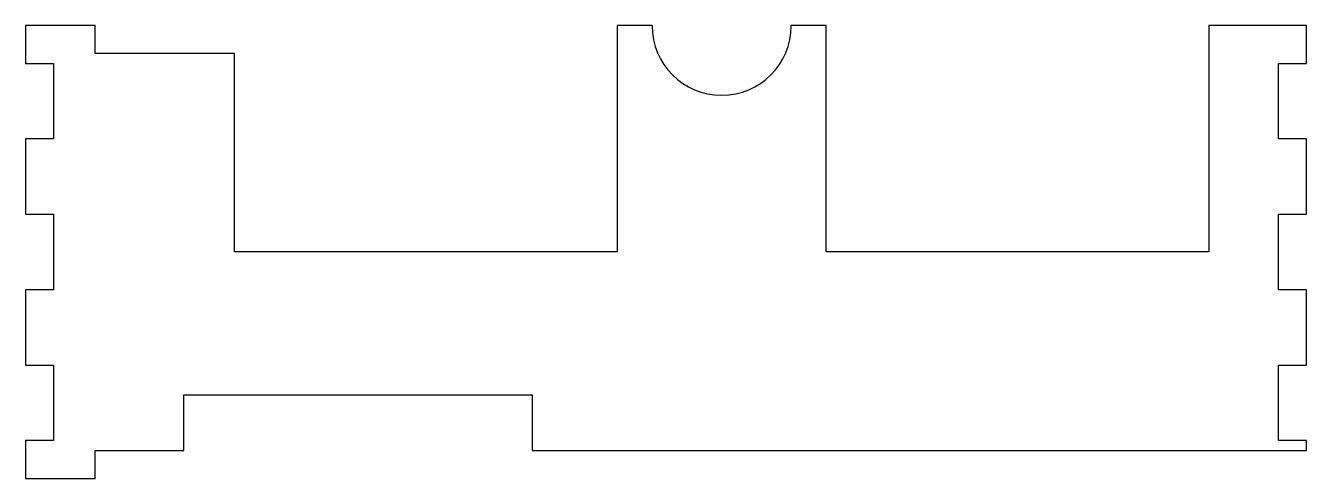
# Model space of a CAD drawing. Header units: millimetres. Extents: x -100 to 84, y -65 to 0.
import ezdxf

# ---------------------------------------------------------------- set-up
doc = ezdxf.new("R2010")
doc.units = ezdxf.units.MM
doc.layers.get('0').update_dxf_attribs({"linetype": 'CONTINUOUS'})

msp = doc.modelspace()

# ---------------------------------------------------------------- linework, layer by layer
for p, q in [((-100, 0), (-100, -5.42)), ((-90, 0), (-100, 0)), ((-90, -4), (-90, 0)), ((-10, 0), (-15, 0)), ((-15, 0), (-15, -32.5)), ((15, 0), (10, 0)), ((15, -32.5), (15, 0)), ((70, 0), (70, -32.5)), ((84, 0), (70, 0)), ((84, -5.42), (84, 0)), ((-100, -5.42), (-96, -5.42)), ((-96, -5.42), (-96, -16.25)), ((-70, -4), (-90, -4)), ((-70, -32.5), (-70, -4)), ((80, -5.42), (84, -5.42)), ((80, -16.25), (80, -5.42)), ((-100, -16.25), (-100, -27.08)), ((-96, -16.25), (-100, -16.25)), ((84, -16.25), (80, -16.25)), ((84, -27.08), (84, -16.25)), ((-100, -27.08), (-96, -27.08)), ((-96, -27.08), (-96, -37.92)), ((80, -27.08), (84, -27.08)), ((80, -37.92), (80, -27.08)), ((-15, -32.5), (-70, -32.5)), ((70, -32.5), (15, -32.5)), ((-100, -37.92), (-100, -48.75)), ((-96, -37.92), (-100, -37.92)), ((84, -37.92), (80, -37.92)), ((84, -48.75), (84, -37.92)), ((-100, -48.75), (-96, -48.75)), ((-96, -48.75), (-96, -59.58)), ((80, -48.75), (84, -48.75)), ((80, -59.58), (80, -48.75)), ((-77.25, -61), (-77.25, -53)), ((-77.25, -53), (-27.25, -53)), ((-27.25, -53), (-27.25, -61)), ((-100, -59.58), (-100, -65)), ((-96, -59.58), (-100, -59.58)), ((84, -59.58), (80, -59.58)), ((84, -61), (84, -59.58)), ((-90, -65), (-90, -61)), ((-90, -61), (-77.25, -61)), ((-27.25, -61), (84, -61)), ((-100, -65), (-90, -65))]:
    msp.add_line(p, q)
msp.add_arc((0, 0), 10, 180, 360)

doc.saveas('drawing.dxf')
